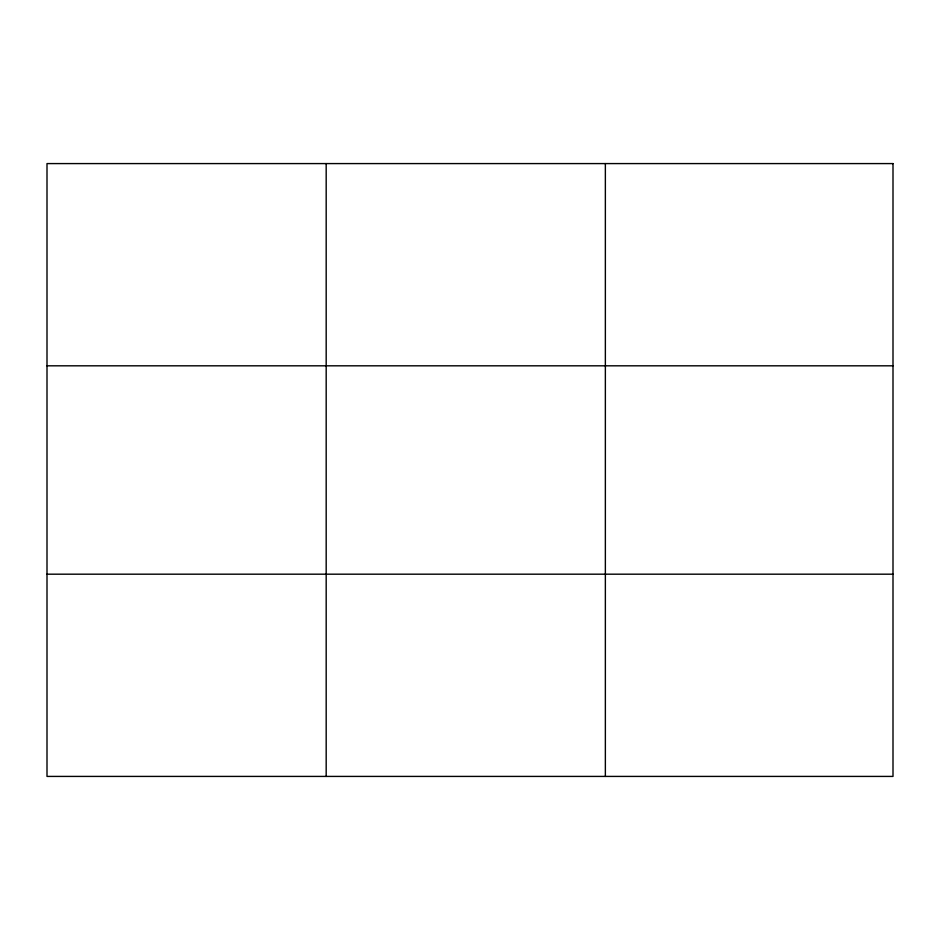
<?xml version="1.0" encoding="UTF-8"?>
<svg xmlns="http://www.w3.org/2000/svg" width="940" height="940" viewBox="0 0 940 940"><rect width="100%" height="100%" fill="white"/><g stroke="black" fill="none" stroke-linecap="round" stroke-linejoin="round"><path stroke-width="1.41" d="M326.18 776.417L326.18 163.584M605.36 776.417L605.36 163.584M47 365.813L893 365.813M47 574.187L893 574.187M893 163.584L893 776.417L47 776.417L47 163.584L893 163.584"/></g></svg>
